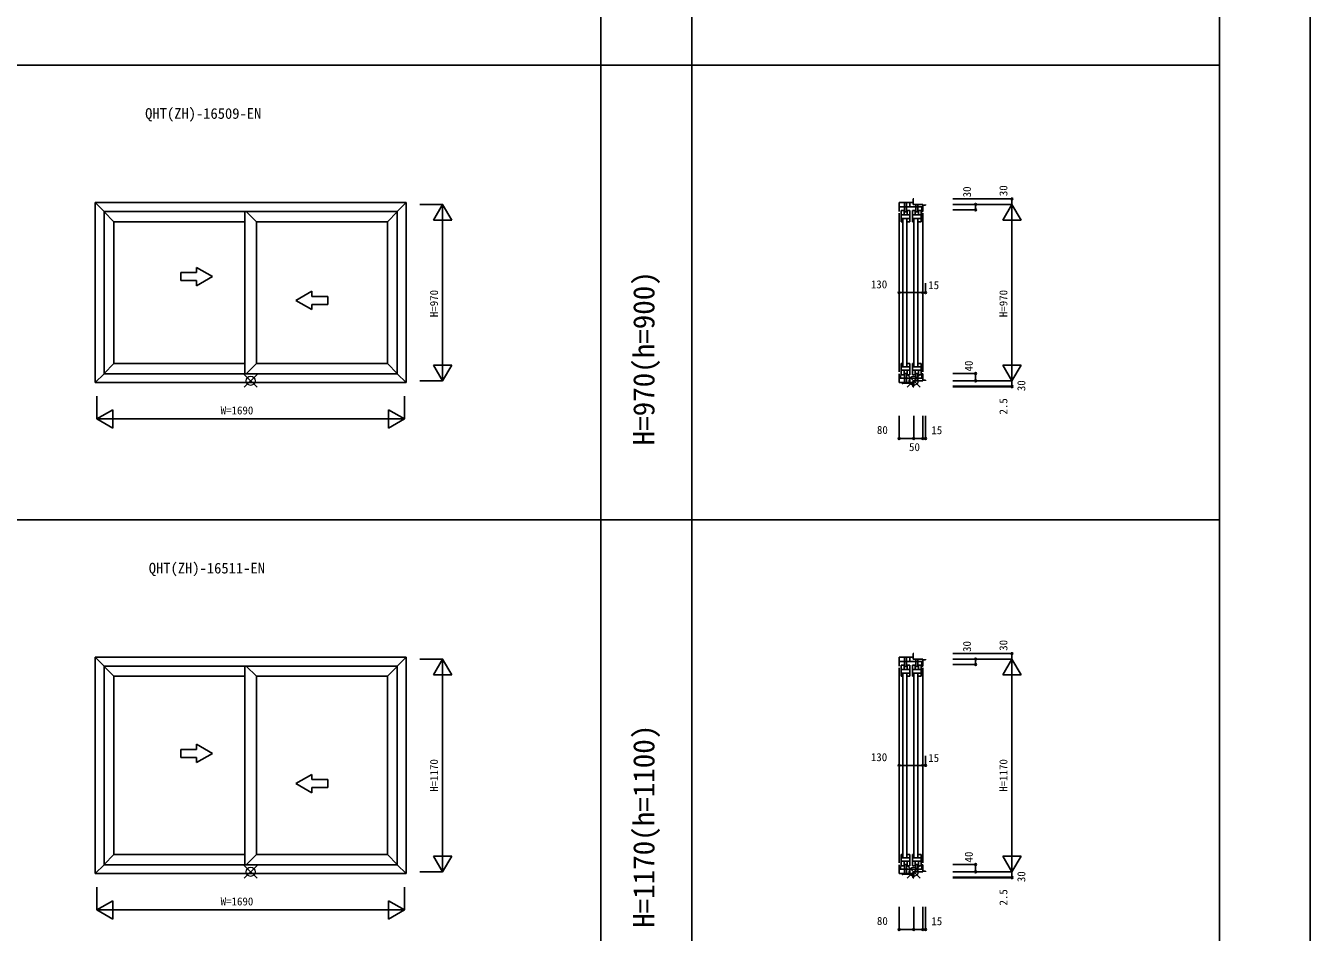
# Model space of a CAD drawing. Units: millimetres, scale not verified. Extents: x -13750 to 13750, y -10000 to 10000.
# Drawn here: x 6688 to 13750, y -168 to 4818 of the extents above; entities that cross this region are included whole.
import ezdxf
from ezdxf.enums import TextEntityAlignment as Align

# ---------------------------------------------------------------- set-up
doc = ezdxf.new("R2010")
doc.units = ezdxf.units.MM
doc.header["$LTSCALE"] = 50
for name, color, linetype in [('0-0_0', 7, 'Continuous'), ('0-1_YKK_A1', 4, 'Continuous'), ('0-3_YKK_C1', 4, 'Continuous'), ('0-4_YKK_F1', 7, 'Continuous'), ('0-6_YKK_N1', 2, 'Continuous')]:
    doc.layers.add(name, color=color, linetype=linetype)
doc.layers.add('0-5_YKK_IN', color=1, linetype='Continuous', lineweight=18)
doc.styles.add('ＭＳ ゴシック', font='')
doc.styles.get('ＭＳ ゴシック').set_extended_font_data('MS Gothic')

msp = doc.modelspace()

# ---------------------------------------------------------------- linework, layer by layer
at = {"layer": '0-1_YKK_A1'}
for p, q in [((7070, 3845), (8780, 3845)), ((7070, 3845), (7070, 2855)), ((7070, 3845), (7119, 3796)), ((8780, 3845), (8731, 3796)), ((8780, 3845), (8780, 2855)), ((7119, 3796), (8731, 3796)), ((7119, 3796), (7119, 2904)), ((7119, 3794), (7173, 3740)), ((7893, 3796), (7893, 2904)), ((7957, 3740), (7901, 3796)), ((8731, 3794), (8677, 3740)), ((8731, 3796), (8731, 2904)), ((7173, 3740), (7893, 3740)), ((7173, 3740), (7173, 2960)), ((7957, 3740), (8677, 3740)), ((7957, 3740), (7957, 2960)), ((8677, 3740), (8677, 2960)), ((7715.65, 3438.1), (7628.05, 3488.68)), ((7628.05, 3460), (7628.05, 3488.68)), ((7540.45, 3460), (7540.45, 3416.2)), ((7628.05, 3460), (7540.45, 3460)), ((7540.45, 3416.2), (7628.05, 3416.2)), ((7715.65, 3438.1), (7628.05, 3387.52)), ((7628.05, 3387.52), (7628.05, 3416.2)), ((8173.25, 3307.29), (8260.85, 3357.87)), ((8260.85, 3329.19), (8260.85, 3357.87)), ((8260.85, 3329.19), (8348.45, 3329.19)), ((8348.45, 3329.19), (8348.45, 3285.39)), ((8173.25, 3307.29), (8260.85, 3256.72)), ((8348.45, 3285.39), (8260.85, 3285.39)), ((8260.85, 3256.72), (8260.85, 3285.39)), ((7070, 2855), (7119, 2904)), ((7119, 2906), (7173, 2960)), ((7119, 2904), (8731, 2904)), ((7173, 2960), (7893, 2960)), ((7901, 2904), (7957, 2960)), ((7957, 2960), (8677, 2960)), ((8731, 2906), (8677, 2960)), ((8780, 2855), (8731, 2904)), ((7070, 2855), (8780, 2855)), ((7070, 1345), (8780, 1345)), ((7070, 1345), (7070, 155)), ((7070, 1345), (7119, 1296)), ((8780, 1345), (8731, 1296)), ((8780, 1345), (8780, 155)), ((7119, 1296), (8731, 1296)), ((7119, 1296), (7119, 204)), ((7119, 1294), (7173, 1240)), ((7893, 1296), (7893, 204)), ((7957, 1240), (7901, 1296)), ((8731, 1294), (8677, 1240)), ((8731, 1296), (8731, 204)), ((7173, 1240), (7893, 1240)), ((7173, 1240), (7173, 260)), ((7957, 1240), (8677, 1240)), ((7957, 1240), (7957, 260)), ((8677, 1240), (8677, 260)), ((7715.65, 816.2), (7628.05, 866.78)), ((7628.05, 838.1), (7628.05, 866.78)), ((7540.45, 838.1), (7540.45, 794.3)), ((7628.05, 838.1), (7540.45, 838.1)), ((7540.45, 794.3), (7628.05, 794.3)), ((7715.65, 816.2), (7628.05, 765.62)), ((7628.05, 765.62), (7628.05, 794.3)), ((8173.25, 650), (8260.85, 700.58)), ((8173.25, 650), (8260.85, 599.42)), ((8260.85, 671.9), (8260.85, 700.58)), ((8260.85, 671.9), (8348.45, 671.9)), ((8348.45, 671.9), (8348.45, 628.1)), ((8348.45, 628.1), (8260.85, 628.1)), ((8260.85, 599.42), (8260.85, 628.1)), ((7119, 206), (7173, 260)), ((7173, 260), (7893, 260)), ((7901, 204), (7957, 260)), ((7957, 260), (8677, 260)), ((8731, 206), (8677, 260)), ((7070, 155), (7119, 204)), ((7070, 155), (8780, 155)), ((7119, 204), (8731, 204)), ((8780, 155), (8731, 204))]:
    msp.add_line(p, q, dxfattribs=at)
at = {"layer": '0-3_YKK_C1'}
for p, q in [((11490, 3796), (11490, 3845)), ((11490, 3845), (11567.5, 3845)), ((11490, 3821), (11620, 3821)), ((11519.7, 3845), (11519.7, 3821)), ((11519.7, 3794), (11519.7, 3821)), ((11530.7, 3845), (11530.7, 3821)), ((11530.7, 3794), (11530.7, 3821)), ((11548, 3845), (11548, 3821)), ((11567.5, 3835), (11567.5, 3865)), ((11567.5, 3865), (11570, 3865)), ((11620, 3835), (11567.5, 3835)), ((11581.7, 3835), (11581.7, 3821)), ((11581.7, 3794), (11581.7, 3821)), ((11592.7, 3835), (11592.7, 3821)), ((11592.7, 3794), (11592.7, 3821)), ((11613.7, 3796), (11613.7, 3821)), ((11620, 3796), (11620, 3835)), ((11635, 3831), (11620, 3831)), ((11635, 3831), (11635, 3835)), ((11490, 3786), (11490, 2914)), ((11501.7, 3802), (11516.7, 3802)), ((11501.7, 3740), (11501.7, 3802)), ((11501.7, 3777), (11548.7, 3777)), ((11501.7, 3758), (11548.7, 3758)), ((11509.2, 3754), (11509.2, 2946)), ((11516.7, 3777), (11516.7, 3802)), ((11519.7, 3794), (11530.7, 3794)), ((11531.2, 3754), (11531.2, 2946)), ((11533.7, 3777), (11533.7, 3802)), ((11533.7, 3802), (11548.7, 3802)), ((11548.2, 3740), (11548.2, 3758)), ((11548.7, 3758), (11548.7, 3802)), ((11563.7, 3802), (11578.7, 3802)), ((11563.7, 3740), (11563.7, 3802)), ((11563.7, 3777), (11610.7, 3777)), ((11563.7, 3758), (11610.7, 3758)), ((11571.2, 3754), (11571.2, 2946)), ((11578.7, 3777), (11578.7, 3802)), ((11581.7, 3794), (11592.7, 3794)), ((11593.2, 3754), (11593.2, 2946)), ((11595.7, 3777), (11595.7, 3802)), ((11595.7, 3802), (11610.7, 3802)), ((11610.2, 3740), (11610.2, 3758)), ((11610.7, 3758), (11610.7, 3802)), ((11620, 3796), (11613.7, 3796)), ((11620, 3786), (11620, 2914)), ((11501.7, 3740), (11509.2, 3740)), ((11529.4, 3740), (11548.2, 3740)), ((11563.7, 3740), (11571.2, 3740)), ((11591.4, 3740), (11610.2, 3740)), ((11490, 2904), (11490, 2855)), ((11497.3, 2892.87), (11490, 2897.98)), ((11501.7, 2960), (11509.2, 2960)), ((11501.7, 2960), (11501.7, 2898)), ((11501.7, 2942), (11548.7, 2942)), ((11501.7, 2923), (11548.7, 2923)), ((11501.7, 2898), (11516.7, 2898)), ((11516.7, 2923), (11516.7, 2898)), ((11519.7, 2905), (11519.7, 2879)), ((11530.7, 2905), (11519.7, 2905)), ((11529.4, 2960), (11548.2, 2960)), ((11530.7, 2905), (11530.7, 2879)), ((11533.7, 2923), (11533.7, 2898)), ((11533.7, 2898), (11548.7, 2898)), ((11548.2, 2960), (11548.2, 2942)), ((11548.7, 2942), (11548.7, 2898)), ((11563.7, 2960), (11571.2, 2960)), ((11563.7, 2960), (11563.7, 2898)), ((11563.7, 2942), (11610.7, 2942)), ((11563.7, 2923), (11610.7, 2923)), ((11563.7, 2898), (11578.7, 2898)), ((11578.7, 2923), (11578.7, 2898)), ((11581.7, 2905), (11581.7, 2879)), ((11592.7, 2905), (11581.7, 2905)), ((11591.4, 2960), (11610.2, 2960)), ((11592.7, 2905), (11592.7, 2879)), ((11595.7, 2923), (11595.7, 2898)), ((11595.7, 2898), (11610.7, 2898)), ((11610.2, 2960), (11610.2, 2942)), ((11610.7, 2942), (11610.7, 2898)), ((11613.7, 2904), (11613.7, 2879)), ((11620, 2904), (11613.7, 2904)), ((11620, 2904), (11620, 2865)), ((11620, 2879), (11490, 2879)), ((11570, 2855), (11490, 2855)), ((11497.3, 2892.87), (11497.3, 2879)), ((11506.1, 2849.4), (11506.1, 2855)), ((11510.7, 2849.4), (11506.1, 2849.4)), ((11509.2, 2851.2), (11509.2, 2855)), ((11519.7, 2879), (11519.7, 2855)), ((11530.7, 2879), (11530.7, 2855)), ((11548, 2879), (11548, 2855)), ((11567.29, 2832.5), (11564.7, 2834.31)), ((11567.29, 2832.5), (11571, 2832.5)), ((11581.7, 2879), (11581.7, 2865)), ((11592.7, 2879), (11592.7, 2865)), ((11620, 2869), (11635, 2869)), ((11635, 2865), (11635, 2869)), ((11490, 1296), (11490, 1345)), ((11490, 1345), (11567.5, 1345)), ((11519.7, 1345), (11519.7, 1321)), ((11530.7, 1345), (11530.7, 1321)), ((11548, 1345), (11548, 1321)), ((11567.5, 1335), (11567.5, 1365)), ((11567.5, 1365), (11570, 1365)), ((11490, 1321), (11620, 1321)), ((11490, 1286), (11490, 214)), ((11501.7, 1302), (11516.7, 1302)), ((11501.7, 1240), (11501.7, 1302)), ((11501.7, 1277), (11548.7, 1277)), ((11516.7, 1277), (11516.7, 1302)), ((11519.7, 1294), (11519.7, 1321)), ((11519.7, 1294), (11530.7, 1294)), ((11530.7, 1294), (11530.7, 1321)), ((11533.7, 1277), (11533.7, 1302)), ((11533.7, 1302), (11548.7, 1302)), ((11548.7, 1258), (11548.7, 1302)), ((11563.7, 1302), (11578.7, 1302)), ((11563.7, 1240), (11563.7, 1302)), ((11563.7, 1277), (11610.7, 1277)), ((11620, 1335), (11567.5, 1335)), ((11578.7, 1277), (11578.7, 1302)), ((11581.7, 1335), (11581.7, 1321)), ((11581.7, 1294), (11581.7, 1321)), ((11581.7, 1294), (11592.7, 1294)), ((11592.7, 1335), (11592.7, 1321)), ((11592.7, 1294), (11592.7, 1321)), ((11595.7, 1277), (11595.7, 1302)), ((11595.7, 1302), (11610.7, 1302)), ((11610.7, 1258), (11610.7, 1302)), ((11613.7, 1296), (11613.7, 1321)), ((11620, 1296), (11613.7, 1296)), ((11620, 1296), (11620, 1335)), ((11635, 1331), (11620, 1331)), ((11620, 1286), (11620, 214)), ((11635, 1331), (11635, 1335)), ((11501.7, 1258), (11548.7, 1258)), ((11501.7, 1240), (11509.2, 1240)), ((11509.2, 1254), (11509.2, 246)), ((11529.4, 1240), (11548.2, 1240)), ((11531.2, 1254), (11531.2, 246)), ((11548.2, 1240), (11548.2, 1258)), ((11563.7, 1258), (11610.7, 1258)), ((11563.7, 1240), (11571.2, 1240)), ((11571.2, 1254), (11571.2, 246)), ((11591.4, 1240), (11610.2, 1240)), ((11593.2, 1254), (11593.2, 246)), ((11610.2, 1240), (11610.2, 1258)), ((11501.7, 260), (11509.2, 260)), ((11501.7, 260), (11501.7, 198)), ((11501.7, 242), (11548.7, 242)), ((11501.7, 223), (11548.7, 223)), ((11516.7, 223), (11516.7, 198)), ((11529.4, 260), (11548.2, 260)), ((11533.7, 223), (11533.7, 198)), ((11548.2, 260), (11548.2, 242)), ((11548.7, 242), (11548.7, 198)), ((11563.7, 260), (11571.2, 260)), ((11563.7, 260), (11563.7, 198)), ((11563.7, 242), (11610.7, 242)), ((11563.7, 223), (11610.7, 223)), ((11578.7, 223), (11578.7, 198)), ((11591.4, 260), (11610.2, 260)), ((11595.7, 223), (11595.7, 198)), ((11610.2, 260), (11610.2, 242)), ((11610.7, 242), (11610.7, 198)), ((11490, 204), (11490, 155)), ((11497.3, 192.87), (11490, 197.98)), ((11620, 179), (11490, 179)), ((11570, 155), (11490, 155)), ((11497.3, 192.87), (11497.3, 179)), ((11501.7, 198), (11516.7, 198)), ((11506.1, 149.4), (11506.1, 155)), ((11510.7, 149.4), (11506.1, 149.4)), ((11509.2, 151.2), (11509.2, 155)), ((11519.7, 205), (11519.7, 179)), ((11530.7, 205), (11519.7, 205)), ((11519.7, 179), (11519.7, 155)), ((11530.7, 205), (11530.7, 179)), ((11530.7, 179), (11530.7, 155)), ((11533.7, 198), (11548.7, 198)), ((11548, 179), (11548, 155)), ((11563.7, 198), (11578.7, 198)), ((11581.7, 205), (11581.7, 179)), ((11592.7, 205), (11581.7, 205)), ((11581.7, 179), (11581.7, 165)), ((11592.7, 205), (11592.7, 179)), ((11592.7, 179), (11592.7, 165)), ((11595.7, 198), (11610.7, 198)), ((11613.7, 204), (11613.7, 179)), ((11620, 204), (11613.7, 204)), ((11620, 204), (11620, 165)), ((11620, 169), (11635, 169)), ((11635, 165), (11635, 169)), ((11567.29, 132.5), (11564.7, 134.31)), ((11567.29, 132.5), (11571, 132.5))]:
    msp.add_line(p, q, dxfattribs=at)
for points in [[(11509.2, 2851.2), (11564.7, 2851.2), (11564.7, 2834.31)], [(11570, 2835), (11570, 2865), (11620, 2865)], [(11509.2, 151.2), (11564.7, 151.2), (11564.7, 134.31)], [(11570, 135), (11570, 165), (11620, 165)]]:
    msp.add_lwpolyline(points, dxfattribs=at)
at = {"layer": '0-4_YKK_F1'}
for p, q in [((13750, -10000), (13750, 10000)), ((9850, -10000), (9850, 9500)), ((10350, -10000), (10350, 9500)), ((13250, -10000), (13250, 9500)), ((-13750, 4600), (13250, 4600)), ((-13750, 2100), (13250, 2100))]:
    msp.add_line(p, q, dxfattribs=at)
at = {"layer": '0-5_YKK_IN'}
for p, q in [((7889.64, 2900.36), (7960.36, 2829.64)), ((7889.64, 2829.64), (7960.36, 2900.36)), ((11534.64, 2900.36), (11605.36, 2829.64)), ((11534.64, 2829.64), (11605.36, 2900.36)), ((7889.64, 200.36), (7960.36, 129.64)), ((7889.64, 129.64), (7960.36, 200.36)), ((11534.64, 200.36), (11605.36, 129.64)), ((11534.64, 129.64), (11605.36, 200.36))]:
    msp.add_line(p, q, dxfattribs=at)
for centre in [(7925, 2865), (11570, 2865), (7925, 165), (11570, 165)]:
    msp.add_circle(centre, 25, dxfattribs=at)
at = {"layer": '0-6_YKK_N1'}
for p, q in [((8855, 3835), (8980, 3835)), ((8980, 3835), (8980, 2865)), ((11785, 3865), (12110, 3865)), ((11785, 3835), (12110, 3835)), ((11910, 3805), (11910, 3835)), ((12060, 3748.4), (12110, 3835)), ((12110, 2835), (12110, 3865)), ((12110, 3835), (12160, 3748.4)), ((8930, 3748.4), (9030, 3748.4)), ((11785, 3805), (11910, 3805)), ((12060, 3748.4), (12160, 3748.4)), ((11490, 3350), (11490, 3402)), ((11620, 3350), (11620, 3402)), ((11635, 3350), (11635, 3402)), ((11620, 3350), (11490, 3350)), ((11635, 3350), (11620, 3350)), ((8930, 2951.6), (9030, 2951.6)), ((11785, 2905), (11910, 2905)), ((11910, 2865), (11910, 2905)), ((12060, 2951.6), (12160, 2951.6)), ((8855, 2865), (8980, 2865)), ((11785, 2865), (12110, 2865)), ((11785, 2835), (12110, 2835)), ((11785, 2832.5), (12109.98, 2832.5)), ((12109.98, 2832.5), (12109.98, 2835)), ((7166.6, 2705), (7080, 2655)), ((7166.6, 2705), (7166.6, 2605)), ((8683.4, 2705), (8683.4, 2605)), ((8683.4, 2705), (8770, 2655)), ((7080, 2655), (8770, 2655)), ((11490, 2672.5), (11490, 2547.5)), ((11570, 2672.5), (11570, 2547.5)), ((11570, 2672.5), (11570, 2547.5)), ((11620, 2672.5), (11620, 2547.5)), ((11635, 2672.5), (11635, 2547.5)), ((11490, 2547.5), (11635, 2547.5)), ((11785, 1365), (12110, 1365)), ((12110, 135), (12110, 1365)), ((8855, 1335), (8980, 1335)), ((8980, 1335), (8980, 165)), ((11785, 1335), (12110, 1335)), ((11785, 1305), (11910, 1305)), ((11910, 1305), (11910, 1335)), ((12060, 1248.4), (12110, 1335)), ((12110, 1335), (12160, 1248.4)), ((8930, 1248.4), (9030, 1248.4)), ((12060, 1248.4), (12160, 1248.4)), ((11490, 750), (11490, 802)), ((11620, 750), (11620, 802)), ((11635, 750), (11635, 802)), ((11620, 750), (11490, 750)), ((11635, 750), (11620, 750)), ((8930, 251.6), (9030, 251.6)), ((12060, 251.6), (12160, 251.6)), ((8855, 165), (8980, 165)), ((11785, 205), (11910, 205)), ((11785, 165), (12110, 165)), ((11910, 165), (11910, 205)), ((11785, 135), (12110, 135)), ((11785, 132.5), (12109.98, 132.5)), ((12109.98, 132.5), (12109.98, 135)), ((7166.6, 5), (7080, -45)), ((7166.6, 5), (7166.6, -95)), ((8683.4, 5), (8683.4, -95)), ((8683.4, 5), (8770, -45)), ((7080, -45), (8770, -45)), ((11490, -27.5), (11490, -152.5)), ((11570, -27.5), (11570, -152.5)), ((11570, -27.5), (11570, -152.5)), ((11620, -27.5), (11620, -152.5)), ((11635, -27.5), (11635, -152.5)), ((11490, -152.5), (11635, -152.5))]:
    msp.add_line(p, q, dxfattribs=at)
for points in [[(8930, 3748.4), (8980, 3835), (9030, 3748.4)], [(8930, 2951.6), (8980, 2865), (9030, 2951.6)], [(12060, 2951.6), (12110, 2865), (12160, 2951.6)], [(7080, 2780), (7080, 2655), (7166.6, 2605)], [(8770, 2780), (8770, 2655), (8683.4, 2605)], [(8930, 1248.4), (8980, 1335), (9030, 1248.4)], [(8930, 251.6), (8980, 165), (9030, 251.6)], [(12060, 251.6), (12110, 165), (12160, 251.6)], [(7080, 80), (7080, -45), (7166.6, -95)], [(8770, 80), (8770, -45), (8683.4, -95)]]:
    msp.add_lwpolyline(points, dxfattribs=at)
for centre in [(11910, 3835), (12110, 3865), (11910, 3805), (11490, 3350), (11620, 3350), (11635, 3350), (11910, 2905), (11910, 2865), (12110, 2835), (12110, 2832.5), (11490, 2547.5), (11570, 2547.5), (11620, 2547.5), (11635, 2547.5), (12110, 1365), (11910, 1335), (11910, 1305), (11490, 750), (11620, 750), (11635, 750), (11910, 205), (11910, 165), (12110, 135), (12110, 132.5), (11490, -152.5), (11570, -152.5), (11620, -152.5), (11635, -152.5)]:
    msp.add_circle(centre, 5, dxfattribs=at)

# ---------------------------------------------------------------- texts
at = {"layer": '0-0_0', "style": 'ＭＳ ゴシック'}
for s, p in [('QHT(ZH)-16509-EN', (7345, 4288)), ('QHT(ZH)-16511-EN', (7365, 1788))]:
    msp.add_text(s, height=58.65, dxfattribs=at).set_placement(p, align=Align.BOTTOM_LEFT)
at = {"layer": '0-0_0', "color": 3, "style": 'ＭＳ ゴシック'}
for s, p in [('H=970(h=900)', (10180, 2510)), ('H=1170(h=1100)', (10180, -143.33))]:
    msp.add_text(s, height=117.3, rotation=90, dxfattribs=at).set_placement(p, align=Align.BOTTOM_LEFT)
at = {"layer": '0-6_YKK_N1', "style": 'ＭＳ ゴシック'}
for s, p in [('30', (11898, 3873.9)), ('30', (12098, 3880.26)), ('H=970', (8968, 3215)), ('H=970', (12098, 3215)), ('40', (11907.86, 2916.21)), ('30', (12196.53, 2808)), ('2.5', (12098, 2679.54)), ('30', (11898, 1373.9)), ('30', (12098, 1380.26)), ('H=1170', (8968, 605)), ('H=1170', (12098, 605)), ('40', (11907.86, 216.21)), ('30', (12196.53, 108)), ('2.5', (12098, -20.46))]:
    msp.add_text(s, height=43.99, rotation=90, dxfattribs=at).set_placement(p, align=Align.BOTTOM_LEFT)
for s, p in [('130', (11334.38, 3360.25)), ('15', (11649.72, 3355.85)), ('W=1690', (7760, 2667)), ('80', (11367.62, 2559.5)), ('15', (11666.74, 2558.18)), ('50', (11544.16, 2465.38)), ('130', (11334.38, 760.25)), ('15', (11649.72, 755.85)), ('W=1690', (7760, -33)), ('80', (11367.62, -140.5)), ('15', (11666.74, -141.82))]:
    msp.add_text(s, height=43.99, dxfattribs=at).set_placement(p, align=Align.BOTTOM_LEFT)

doc.saveas('drawing.dxf')
